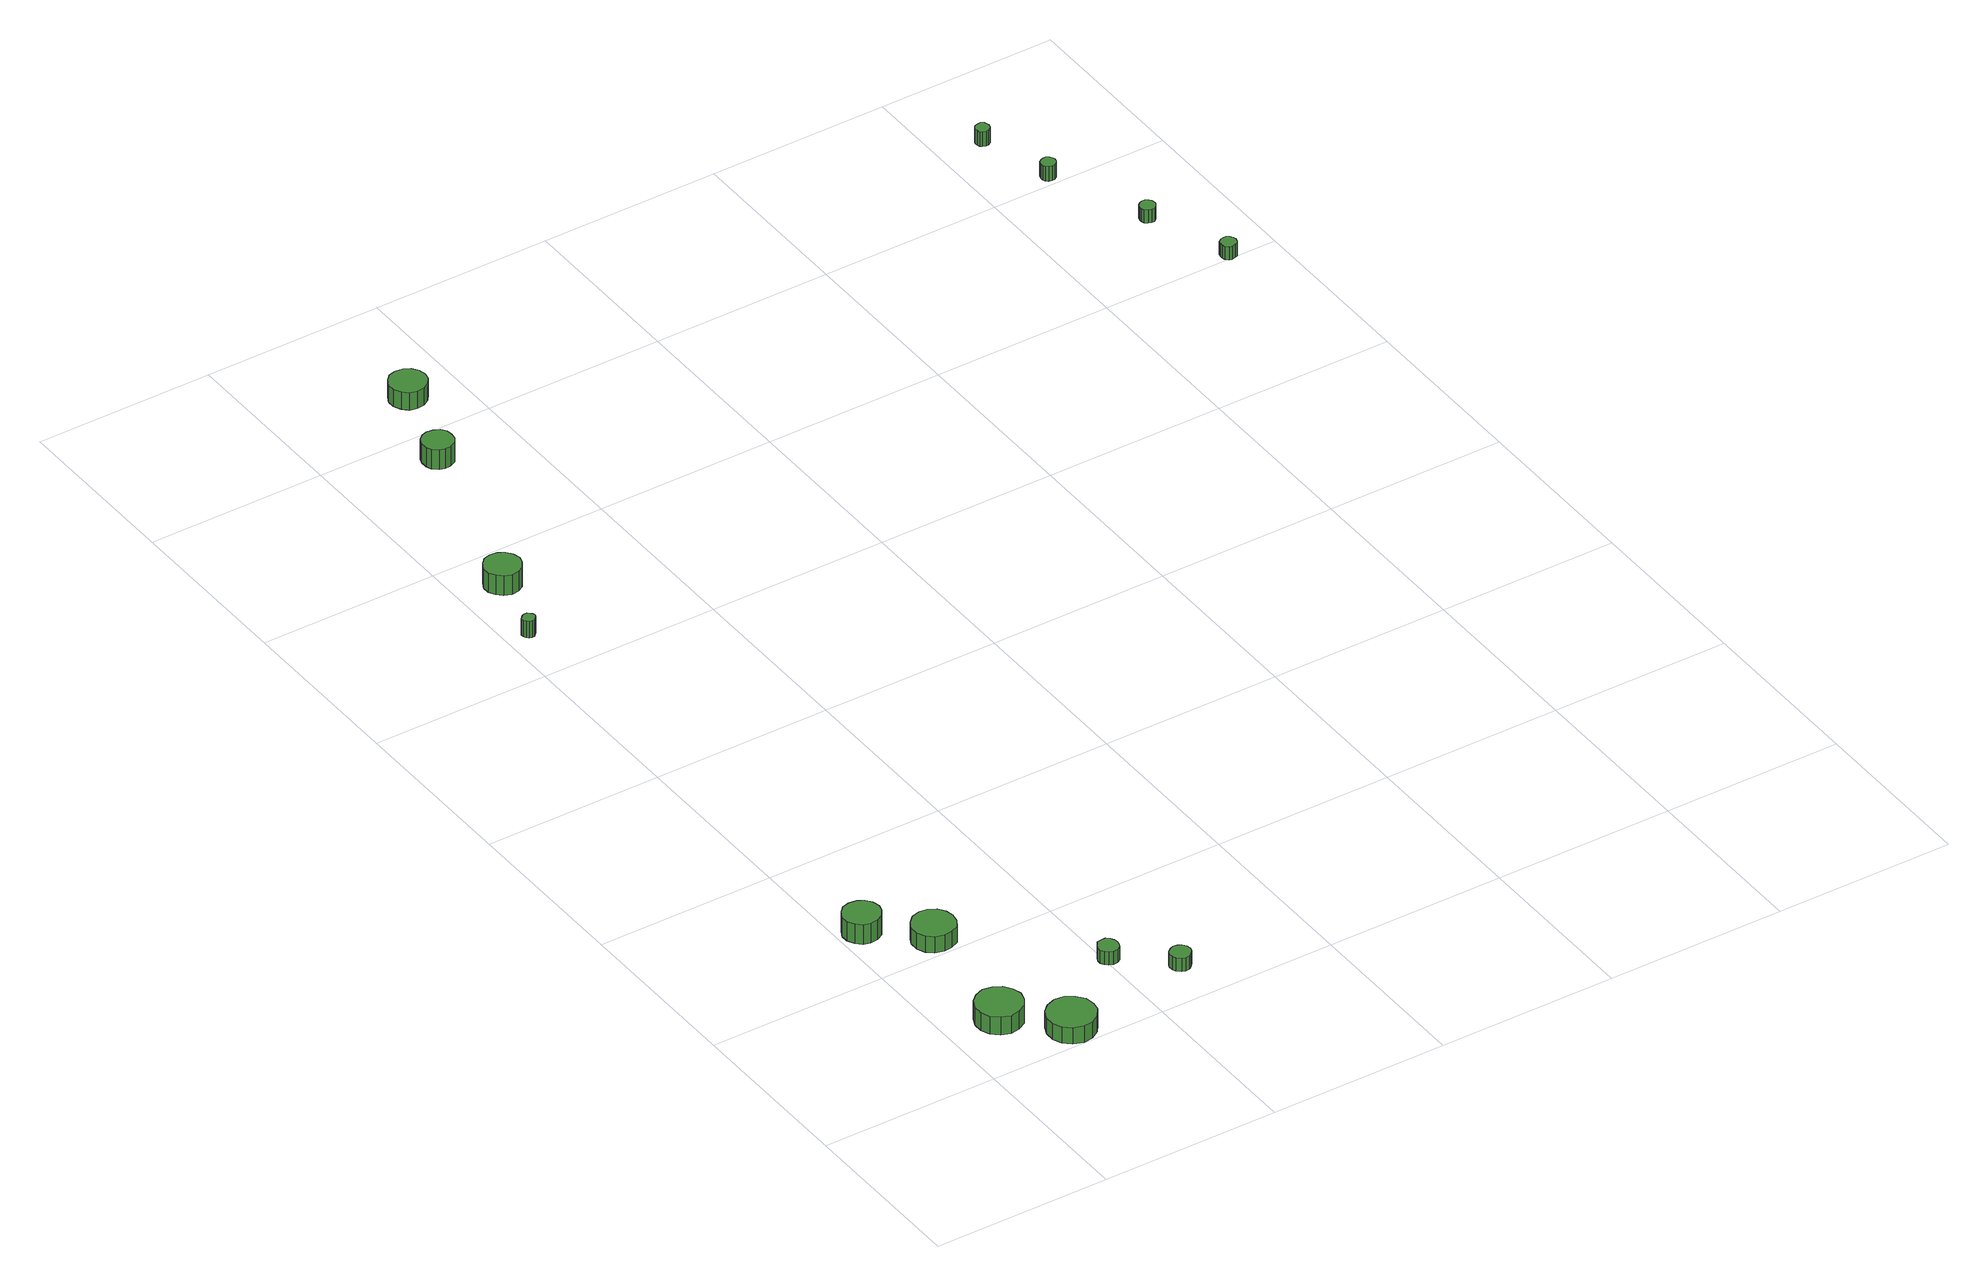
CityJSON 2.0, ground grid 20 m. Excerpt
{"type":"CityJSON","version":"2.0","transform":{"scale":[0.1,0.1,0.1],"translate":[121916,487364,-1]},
"CityObjects":{
"tree1":{"type":"SolitaryVegetationObject","attributes":{"function":"something"},"geometry":[{"type":"MultiSurface","lod":"1","boundaries":[[[0,1,2,3,4,5,6,7,8,9,10,11,12,13,14]],[[15,16,17,18,19,20,21,22,23,24,25,26,27,28,29]],[[0,29,28,1]],[[1,28,27,2]],[[2,27,26,3]],[[3,26,25,4]],[[4,25,24,5]],[[5,24,23,6]],[[6,23,22,7]],[[7,22,21,8]],[[8,21,20,9]],[[9,20,19,10]],[[10,19,18,11]],[[11,18,17,12]],[[12,17,16,13]],[[13,16,15,14]],[[14,15,29,0]]]}]},
"tree2":{"type":"SolitaryVegetationObject","attributes":{"function":"something"},"geometry":[{"type":"MultiSurface","lod":"1","boundaries":[[[30,31,32,33,34,35,36,37,38,39,40,41,42,43,44]],[[45,46,47,48,49,50,51,52,53,54,55,56,57,58,59]],[[30,59,58,31]],[[31,58,57,32]],[[32,57,56,33]],[[33,56,55,34]],[[34,55,54,35]],[[35,54,53,36]],[[36,53,52,37]],[[37,52,51,38]],[[38,51,50,39]],[[39,50,49,40]],[[40,49,48,41]],[[41,48,47,42]],[[42,47,46,43]],[[43,46,45,44]],[[44,45,59,30]]]}]},
"tree3":{"type":"SolitaryVegetationObject","attributes":{"function":"something"},"geometry":[{"type":"MultiSurface","lod":"1","boundaries":[[[60,61,62,63,64,65,66,67,68,69,70,71,72,73,74]],[[75,76,77,78,79,80,81,82,83,84,85,86,87,88,89]],[[60,89,88,61]],[[61,88,87,62]],[[62,87,86,63]],[[63,86,85,64]],[[64,85,84,65]],[[65,84,83,66]],[[66,83,82,67]],[[67,82,81,68]],[[68,81,80,69]],[[69,80,79,70]],[[70,79,78,71]],[[71,78,77,72]],[[72,77,76,73]],[[73,76,75,74]],[[74,75,89,60]]]}]},
"tree4":{"type":"SolitaryVegetationObject","attributes":{"function":"something"},"geometry":[{"type":"MultiSurface","lod":"1","boundaries":[[[90,91,92,93,94,95,96,97,98,99,100,101,102,103,104]],[[105,106,107,108,109,110,111,112,113,114,115,116,117,118,119]],[[90,119,118,91]],[[91,118,117,92]],[[92,117,116,93]],[[93,116,115,94]],[[94,115,114,95]],[[95,114,113,96]],[[96,113,112,97]],[[97,112,111,98]],[[98,111,110,99]],[[99,110,109,100]],[[100,109,108,101]],[[101,108,107,102]],[[102,107,106,103]],[[103,106,105,104]],[[104,105,119,90]]]}]},
"tree5":{"type":"SolitaryVegetationObject","attributes":{"function":"something"},"geometry":[{"type":"MultiSurface","lod":"1","boundaries":[[[120,121,122,123,124,125,126,127,128,129,130,131,132,133,134]],[[135,136,137,138,139,140,141,142,143,144,145,146,147,148,149]],[[120,149,148,121]],[[121,148,147,122]],[[122,147,146,123]],[[123,146,145,124]],[[124,145,144,125]],[[125,144,143,126]],[[126,143,142,127]],[[127,142,141,128]],[[128,141,140,129]],[[129,140,139,130]],[[130,139,138,131]],[[131,138,137,132]],[[132,137,136,133]],[[133,136,135,134]],[[134,135,149,120]]]}]},
"tree6":{"type":"SolitaryVegetationObject","attributes":{"function":"something"},"geometry":[{"type":"MultiSurface","lod":"1","boundaries":[[[150,151,152,153,154,155,156,157,158,159,160,161,162,163,164]],[[165,166,167,168,169,170,171,172,173,174,175,176,177,178,179]],[[150,179,178,151]],[[151,178,177,152]],[[152,177,176,153]],[[153,176,175,154]],[[154,175,174,155]],[[155,174,173,156]],[[156,173,172,157]],[[157,172,171,158]],[[158,171,170,159]],[[159,170,169,160]],[[160,169,168,161]],[[161,168,167,162]],[[162,167,166,163]],[[163,166,165,164]],[[164,165,179,150]]]}]},
"tree7":{"type":"SolitaryVegetationObject","attributes":{"function":"something"},"geometry":[{"type":"MultiSurface","lod":"1","boundaries":[[[180,181,182,183,184,185,186,187,188,189,190,191,192,193,194]],[[195,196,197,198,199,200,201,202,203,204,205,206,207,208,209]],[[180,209,208,181]],[[181,208,207,182]],[[182,207,206,183]],[[183,206,205,184]],[[184,205,204,185]],[[185,204,203,186]],[[186,203,202,187]],[[187,202,201,188]],[[188,201,200,189]],[[189,200,199,190]],[[190,199,198,191]],[[191,198,197,192]],[[192,197,196,193]],[[193,196,195,194]],[[194,195,209,180]]]}]},
"tree8":{"type":"SolitaryVegetationObject","attributes":{"function":"something"},"geometry":[{"type":"MultiSurface","lod":"1","boundaries":[[[210,211,212,213,214,215,216,217,218,219,220,221,222,223,224]],[[225,226,227,228,229,230,231,232,233,234,235,236,237,238,239]],[[210,239,238,211]],[[211,238,237,212]],[[212,237,236,213]],[[213,236,235,214]],[[214,235,234,215]],[[215,234,233,216]],[[216,233,232,217]],[[217,232,231,218]],[[218,231,230,219]],[[219,230,229,220]],[[220,229,228,221]],[[221,228,227,222]],[[222,227,226,223]],[[223,226,225,224]],[[224,225,239,210]]]}]},
"tree9":{"type":"SolitaryVegetationObject","attributes":{"function":"something"},"geometry":[{"type":"MultiSurface","lod":"1","boundaries":[[[240,241,242,243,244,245,246,247,248,249,250,251,252,253,254]],[[255,256,257,258,259,260,261,262,263,264,265,266,267,268,269]],[[240,269,268,241]],[[241,268,267,242]],[[242,267,266,243]],[[243,266,265,244]],[[244,265,264,245]],[[245,264,263,246]],[[246,263,262,247]],[[247,262,261,248]],[[248,261,260,249]],[[249,260,259,250]],[[250,259,258,251]],[[251,258,257,252]],[[252,257,256,253]],[[253,256,255,254]],[[254,255,269,240]]]}]},
"tree10":{"type":"SolitaryVegetationObject","attributes":{"function":"something"},"geometry":[{"type":"MultiSurface","lod":"1","boundaries":[[[270,271,272,273,274,275,276,277,278,279,280,281,282,283,284]],[[285,286,287,288,289,290,291,292,293,294,295,296,297,298,299]],[[270,299,298,271]],[[271,298,297,272]],[[272,297,296,273]],[[273,296,295,274]],[[274,295,294,275]],[[275,294,293,276]],[[276,293,292,277]],[[277,292,291,278]],[[278,291,290,279]],[[279,290,289,280]],[[280,289,288,281]],[[281,288,287,282]],[[282,287,286,283]],[[283,286,285,284]],[[284,285,299,270]]]}]},
"tree11":{"type":"SolitaryVegetationObject","attributes":{"function":"something"},"geometry":[{"type":"MultiSurface","lod":"1","boundaries":[[[300,301,302,303,304,305,306,307,308,309,310,311,312,313,314]],[[315,316,317,318,319,320,321,322,323,324,325,326,327,328,329]],[[300,329,328,301]],[[301,328,327,302]],[[302,327,326,303]],[[303,326,325,304]],[[304,325,324,305]],[[305,324,323,306]],[[306,323,322,307]],[[307,322,321,308]],[[308,321,320,309]],[[309,320,319,310]],[[310,319,318,311]],[[311,318,317,312]],[[312,317,316,313]],[[313,316,315,314]],[[314,315,329,300]]]}]},
"tree12":{"type":"SolitaryVegetationObject","attributes":{"function":"something"},"geometry":[{"type":"MultiSurface","lod":"1","boundaries":[[[330,331,332,333,334,335,336,337,338,339,340,341,342,343,344]],[[345,346,347,348,349,350,351,352,353,354,355,356,357,358,359]],[[330,359,358,331]],[[331,358,357,332]],[[332,357,356,333]],[[333,356,355,334]],[[334,355,354,335]],[[335,354,353,336]],[[336,353,352,337]],[[337,352,351,338]],[[338,351,350,339]],[[339,350,349,340]],[[340,349,348,341]],[[341,348,347,342]],[[342,347,346,343]],[[343,346,345,344]],[[344,345,359,330]]]}]},
"tree13":{"type":"SolitaryVegetationObject","attributes":{"function":"something"},"geometry":[{"type":"MultiSurface","lod":"1","boundaries":[[[360,361,362,363,364,365,366,367,368,369,370,371,372,373,374]],[[375,376,377,378,379,380,381,382,383,384,385,386,387,388,389]],[[360,389,388,361]],[[361,388,387,362]],[[362,387,386,363]],[[363,386,385,364]],[[364,385,384,365]],[[365,384,383,366]],[[366,383,382,367]],[[367,382,381,368]],[[368,381,380,369]],[[369,380,379,370]],[[370,379,378,371]],[[371,378,377,372]],[[372,377,376,373]],[[373,376,375,374]],[[374,375,389,360]]]}]},
"tree14":{"type":"SolitaryVegetationObject","attributes":{"function":"something"},"geometry":[{"type":"MultiSurface","lod":"1","boundaries":[[[390,391,392,393,394,395,396,397,398,399,400,401,402,403,404]],[[405,406,407,408,409,410,411,412,413,414,415,416,417,418,419]],[[390,419,418,391]],[[391,418,417,392]],[[392,417,416,393]],[[393,416,415,394]],[[394,415,414,395]],[[395,414,413,396]],[[396,413,412,397]],[[397,412,411,398]],[[398,411,410,399]],[[399,410,409,400]],[[400,409,408,401]],[[401,408,407,402]],[[402,407,406,403]],[[403,406,405,404]],[[404,405,419,390]]]}]}
},
"vertices":[
[85,79,29],[82,89,29],[76,98,29],[67,103,29],[56,105,29],[46,101,29],[38,94,29],[34,84,29],[34,74,29],[38,64,29],[46,57,29],[56,53,29],[67,55,29],[76,60,29],[82,69,29],[82,69,7],[76,60,7],[67,55,7],[56,53,7],[46,57,7],[38,64,7],[34,74,7],[34,84,7],[38,94,7],[46,101,7],[56,105,7],[67,103,7],[76,98,7],[82,89,7],[85,79,7],
[47,275,31],[45,283,31],[40,290,31],[33,294,31],[24,295,31],[16,293,31],[10,287,31],[6,279,31],[6,271,31],[10,263,31],[16,257,31],[24,255,31],[33,256,31],[40,260,31],[45,267,31],[45,267,7],[40,260,7],[33,256,7],[24,255,7],[16,257,7],[10,263,7],[6,271,7],[6,279,7],[10,287,7],[16,293,7],[24,295,7],[33,294,7],[40,290,7],[45,283,7],[47,275,7],
[137,27,27],[135,38,27],[128,47,27],[119,53,27],[108,54,27],[97,50,27],[89,43,27],[85,33,27],[85,22,27],[89,12,27],[97,5,27],[108,1,27],[119,2,27],[128,8,27],[135,17,27],[135,17,7],[128,8,7],[119,2,7],[108,1,7],[97,5,7],[89,12,7],[85,22,7],[85,33,7],[89,43,7],[97,50,7],[108,54,7],[119,53,7],[128,47,7],[135,38,7],[137,27,7],
[102,226,27],[100,235,27],[95,243,27],[86,248,27],[77,249,27],[67,246,27],[60,239,27],[56,231,27],[56,221,27],[60,212,27],[67,206,27],[77,203,27],[86,204,27],[95,208,27],[100,216,27],[100,216,7],[95,208,7],[86,204,7],[77,203,7],[67,206,7],[60,212,7],[56,221,7],[56,231,7],[60,239,7],[67,246,7],[77,249,7],[86,248,7],[95,243,7],[100,235,7],[102,226,7],
[216,104,23],[215,108,23],[213,112,23],[209,115,23],[204,115,23],[199,114,23],[196,110,23],[194,106,23],[194,101,23],[196,97,23],[199,94,23],[204,92,23],[209,93,23],[213,95,23],[215,99,23],[215,99,7],[213,95,7],[209,93,7],[204,92,7],[199,94,7],[196,97,7],[194,101,7],[194,106,7],[196,110,7],[199,114,7],[204,115,7],[209,115,7],[213,112,7],[215,108,7],[216,104,7],
[270,55,23],[269,60,23],[266,64,23],[262,66,23],[257,67,23],[253,65,23],[249,62,23],[247,58,23],[247,53,23],[249,49,23],[253,45,23],[257,44,23],[262,44,23],[266,47,23],[269,51,23],[269,51,7],[266,47,7],[262,44,7],[257,44,7],[253,45,7],[249,49,7],[247,53,7],[247,58,7],[249,62,7],[253,65,7],[257,67,7],[262,66,7],[266,64,7],[269,60,7],[270,55,7],
[33,867,28],[32,870,28],[30,872,28],[28,874,28],[25,874,28],[22,873,28],[20,871,28],[18,869,28],[18,866,28],[20,863,28],[22,861,28],[25,860,28],[28,860,28],[30,862,28],[32,864,28],[32,864,8],[30,862,8],[28,860,8],[25,860,8],[22,861,8],[20,863,8],[18,866,8],[18,869,8],[20,871,8],[22,873,8],[25,874,8],[28,874,8],[30,872,8],[32,870,8],[33,867,8],
[70,950,32],[68,958,32],[63,965,32],[56,969,32],[48,970,32],[40,968,32],[34,962,32],[30,954,32],[30,946,32],[34,939,32],[40,933,32],[48,930,32],[56,931,32],[63,935,32],[68,942,32],[68,942,8],[63,935,8],[56,931,8],[48,930,8],[40,933,8],[34,939,8],[30,946,8],[30,954,8],[34,962,8],[40,968,8],[48,970,8],[56,969,8],[63,965,8],[68,958,8],[70,950,8],
[128,1158,31],[127,1165,31],[123,1171,31],[116,1174,31],[109,1175,31],[103,1173,31],[97,1168,31],[95,1162,31],[95,1154,31],[97,1148,31],[103,1143,31],[109,1141,31],[116,1142,31],[123,1145,31],[127,1151,31],[127,1151,7],[123,1145,7],[116,1142,7],[109,1141,7],[103,1143,7],[97,1148,7],[95,1154,7],[95,1162,7],[97,1168,7],[103,1173,7],[109,1175,7],[116,1174,7],[123,1171,7],[127,1165,7],[128,1158,7],
[164,1259,28],[162,1267,28],[157,1274,28],[150,1278,28],[141,1279,28],[133,1277,28],[127,1271,28],[123,1263,28],[123,1255,28],[127,1247,28],[133,1241,28],[141,1239,28],[150,1240,28],[157,1244,28],[162,1251,28],[162,1251,7],[157,1244,7],[150,1240,7],[141,1239,7],[133,1241,7],[127,1247,7],[123,1255,7],[123,1263,7],[127,1271,7],[133,1277,7],[141,1279,7],[150,1278,7],[157,1274,7],[162,1267,7],[164,1259,7],
[881,1213,25],[880,1216,25],[878,1219,25],[875,1221,25],[872,1221,25],[869,1220,25],[866,1218,25],[865,1215,25],[865,1211,25],[866,1208,25],[869,1206,25],[872,1205,25],[875,1205,25],[878,1207,25],[880,1210,25],[880,1210,7],[878,1207,7],[875,1205,7],[872,1205,7],[869,1206,7],[866,1208,7],[865,1211,7],[865,1215,7],[866,1218,7],[869,1220,7],[872,1221,7],[875,1221,7],[878,1219,7],[880,1216,7],[881,1213,7],
[858,1297,25],[857,1300,25],[856,1302,25],[853,1304,25],[850,1304,25],[846,1303,25],[844,1301,25],[843,1298,25],[843,1295,25],[844,1292,25],[846,1290,25],[850,1289,25],[853,1289,25],[856,1291,25],[857,1293,25],[857,1293,7],[856,1291,7],[853,1289,7],[850,1289,7],[846,1290,7],[844,1292,7],[843,1295,7],[843,1298,7],[844,1301,7],[846,1303,7],[850,1304,7],[853,1304,7],[856,1302,7],[857,1300,7],[858,1297,7],
[925,1101,23],[924,1105,23],[922,1108,23],[919,1110,23],[916,1110,23],[912,1109,23],[909,1106,23],[908,1103,23],[908,1100,23],[909,1096,23],[912,1094,23],[916,1093,23],[919,1093,23],[922,1095,23],[924,1098,23],[924,1098,7],[922,1095,7],[919,1093,7],[916,1093,7],[912,1094,7],[909,1096,7],[908,1100,7],[908,1103,7],[909,1106,7],[912,1109,7],[916,1110,7],[919,1110,7],[922,1108,7],[924,1105,7],[925,1101,7],
[958,1007,23],[957,1010,23],[955,1013,23],[952,1015,23],[948,1015,23],[945,1014,23],[942,1012,23],[941,1008,23],[941,1005,23],[942,1002,23],[945,999,23],[948,998,23],[952,999,23],[955,1000,23],[957,1003,23],[957,1003,7],[955,1000,7],[952,999,7],[948,998,7],[945,999,7],[942,1002,7],[941,1005,7],[941,1008,7],[942,1012,7],[945,1014,7],[948,1015,7],[952,1015,7],[955,1013,7],[957,1010,7],[958,1007,7]
]}
